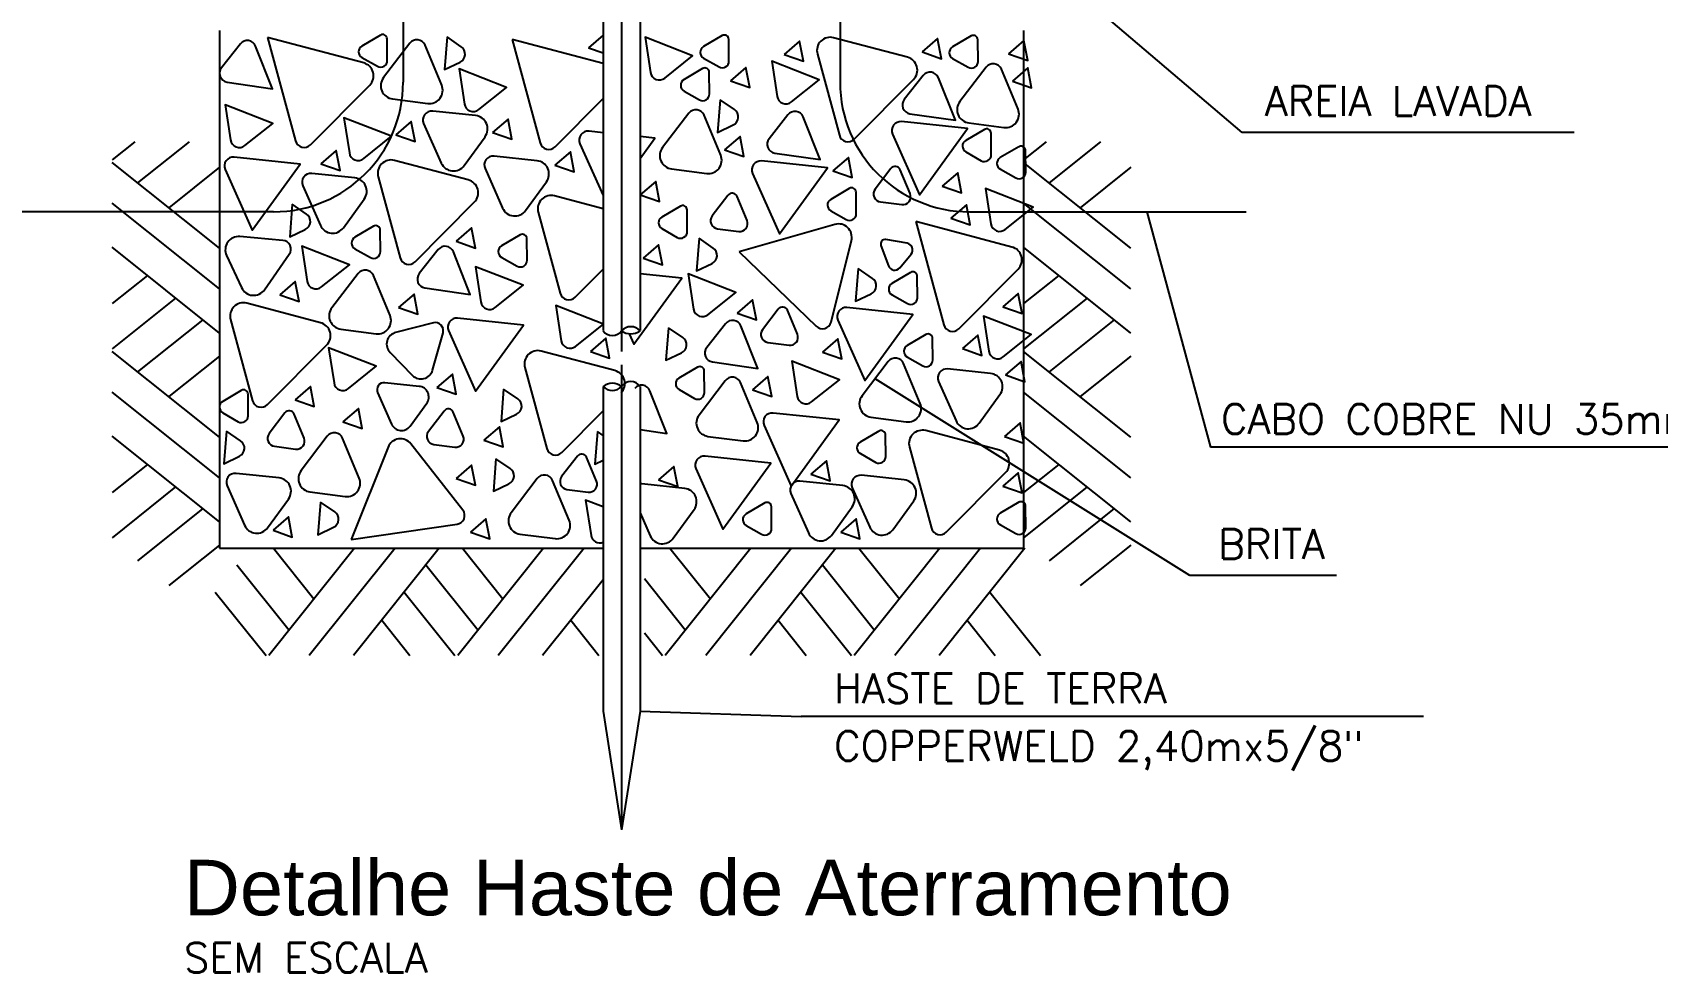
# Model space of a CAD drawing. Header units: millimetres. Extents: x 0 to 114, y 0 to 82.
# Drawn here: x 82.85 to 90.75, y 0.53 to 5.1 of the extents above; entities that cross this region are included whole.
import ezdxf

# ---------------------------------------------------------------- set-up
doc = ezdxf.new("R2010")
doc.units = ezdxf.units.MM
for name, color, linetype in [('3', 3, 'Continuous'), ('LEGENDA', 2, 'Continuous'), ('SOLID', 254, 'Continuous')]:
    doc.layers.add(name, color=color, linetype=linetype)
doc.styles.add('140-50', font='arial.ttf', dxfattribs={"height": 0.3})
doc.styles.add('60-125', font='romans.shx', dxfattribs={"height": 0.2})
doc.styles.add('60-50', font='romans.shx', dxfattribs={"height": 0.08})

# ---------------------------------------------------------------- blocks, each defined once
blk = doc.blocks.new('A$C05F867AE')
at = {"layer": '3', "color": 252}
for p, q in [((-1.9722, 2.7888), (-2.0638, 2.7156)), ((-1.7524, 2.7888), (-1.9609, 2.6222)), ((1.7206, 2.7888), (1.6289, 2.7156)), ((1.9404, 2.7888), (1.7318, 2.6222)), ((-1.6289, 2.3571), (-2.0638, 2.7044)), ((2.0638, 2.3571), (1.6289, 2.7044)), ((-1.6289, 2.6857), (-1.8347, 2.5214)), ((2.0638, 2.6857), (1.8581, 2.5214)), ((-1.6289, 2.1927), (-2.0638, 2.5401)), ((2.0638, 2.1927), (1.6289, 2.5401)), ((-1.6289, 2.0134), (-2.0638, 2.3608)), ((2.0638, 2.0134), (1.6289, 2.3608)), ((-1.9212, 2.2469), (-2.0638, 2.133)), ((1.7715, 2.2469), (1.6289, 2.133)), ((-1.8066, 2.1554), (-2.0638, 1.9499)), ((1.8861, 2.1554), (1.6289, 1.9499)), ((-1.6967, 2.0676), (-1.9609, 1.8566)), ((1.996, 2.0676), (1.7318, 1.8566)), ((-1.6289, 1.5914), (-2.0638, 1.9387)), ((-1.6289, 1.9201), (-1.8347, 1.7557)), ((2.0638, 1.5914), (1.6289, 1.9387)), ((2.0638, 1.9201), (1.8581, 1.7557)), ((-1.6289, 1.4271), (-2.0638, 1.7744)), ((2.0638, 1.4271), (1.6289, 1.7744)), ((-1.6289, 1.2478), (-2.0638, 1.5951)), ((2.0638, 1.2478), (1.6289, 1.5951)), ((-1.9212, 1.4812), (-2.0638, 1.3673)), ((1.7715, 1.4812), (1.6289, 1.3673)), ((-1.8066, 1.3897), (-2.0638, 1.1843)), ((1.8861, 1.3897), (1.6289, 1.1843)), ((-1.6967, 1.3019), (-1.9609, 1.0909)), ((1.996, 1.3019), (1.7318, 1.0909)), ((-1.6289, 1.1544), (-1.8347, 0.9901)), ((-1.082, 1.1418), (-1.4293, 0.7069)), ((-1.4106, 1.1418), (-1.2463, 0.936)), ((-0.9176, 1.1418), (-1.265, 0.7069)), ((-0.7383, 1.1418), (-1.0857, 0.7069)), ((-0.3163, 1.1418), (-0.6636, 0.7069)), ((-0.645, 1.1418), (-0.4806, 0.936)), ((-0.152, 1.1418), (-0.4993, 0.7069)), ((0.5244, 1.1418), (0.177, 0.7069)), ((0.1957, 1.1418), (0.3601, 0.936)), ((0.6887, 1.1418), (0.3414, 0.7069)), ((0.868, 1.1418), (0.5207, 0.7069)), ((1.2901, 1.1418), (0.9427, 0.7069)), ((0.9614, 1.1418), (1.1257, 0.936)), ((1.4544, 1.1418), (1.1071, 0.7069)), ((1.6337, 1.1418), (1.2863, 0.7069)), ((2.0638, 1.1544), (1.8581, 0.9901)), ((-1.5582, 1.074), (-1.3471, 0.8098)), ((-0.7925, 1.074), (-0.5815, 0.8098)), ((0.8139, 1.074), (1.0249, 0.8098)), ((-0.075, 1.0137), (-0.32, 0.7069)), ((0.0926, 1.0183), (0.2592, 0.8098)), ((-1.6459, 0.9641), (-1.4405, 0.7069)), ((-0.8803, 0.9641), (-0.6749, 0.7069)), ((0.7261, 0.9641), (0.9315, 0.7069)), ((1.4918, 0.9641), (1.6972, 0.7069)), ((-0.9718, 0.8495), (-0.8579, 0.7069)), ((-0.2061, 0.8495), (-0.0922, 0.7069)), ((0.0926, 0.7985), (0.1658, 0.7069)), ((0.6346, 0.8495), (0.7485, 0.7069)), ((1.4003, 0.8495), (1.5142, 0.7069))]:
    blk.add_line(p, q, dxfattribs=at)
at = {"layer": 'SOLID', "color": 252}
for p, q in [((0, 6.3273), (0, 1.9388)), ((-1.6289, 3.2391), (-1.6289, 1.1418)), ((1.6289, 3.2391), (1.6289, 1.1418)), ((0, 1.8845), (0, 0)), ((2.3019, 1.031), (1.0276, 1.8285)), ((-1.6289, 1.1418), (-0.075, 1.1418)), ((0.075, 1.1418), (1.6289, 1.1418)), ((2.8972, 1.031), (2.3019, 1.031))]:
    blk.add_line(p, q, dxfattribs=at)
at = {"layer": 'SOLID', "color": 254, "linetype": 'Continuous'}
for p, q in [((-0.075, 5.8659), (-0.075, 2.0231)), ((0.075, 5.8659), (0.075, 2.0231)), ((-0.075, 1.7969), (-0.075, 0.4817)), ((0.075, 1.7969), (0.075, 0.4817)), ((-0.075, 0.4817), (0, 0)), ((0.075, 0.4817), (0, 0))]:
    blk.add_line(p, q, dxfattribs=at)
at = {"layer": 'SOLID', "color": 255}
for p, q in [((-0.885, 5.411), (-0.885, 3.0296)), ((0.885, 5.411), (0.885, 3.0296)), ((-1.41, 2.5046), (-2.5304, 2.5046)), ((1.41, 2.5046), (2.5304, 2.5046))]:
    blk.add_line(p, q, dxfattribs=at)
at = {"layer": 'SOLID', "color": 8}
for p, q in [((2.5142, 2.8265), (1.2632, 3.8904)), ((3.8588, 2.8265), (2.5142, 2.8265)), ((2.1278, 2.5046), (2.3857, 1.5508)), ((4.7575, 1.5508), (2.3857, 1.5508)), ((0.075, 0.4817), (0.7275, 0.4593)), ((3.2493, 0.4593), (0.7275, 0.4593))]:
    blk.add_line(p, q, dxfattribs=at)
at = {"layer": 'SOLID', "color": 252}
for points in [[(-1.5444, 3.1853), (-1.6209, 3.0883, 0.57735), (-1.5979, 3.0304), (-1.4139, 3.0036), (-1.4827, 3.1762, 0.57735)], [(-1.4341, 3.2109), (-1.3205, 2.7919, 0.57735), (-1.2603, 2.7759), (-1.0201, 3.0174, 0.57735), (-1.0446, 3.1077)], [(-0.977, 3.221), (-1.0524, 3.1765, 0.57735), (-1.052, 3.1298), (-0.9894, 3.0943, 0.57735), (-0.9491, 3.1181), (-0.9499, 3.2056, 0.57735)], [(-0.858, 3.1875), (-0.9642, 3.0483, 0.57735), (-0.9282, 2.962), (-0.7855, 2.9436, 0.57735), (-0.7288, 3.0179), (-0.7962, 3.1795, 0.57735)], [(-0.7069, 3.2132), (-0.7175, 3.0813), (-0.6542, 3.1113, 0.57735), (-0.6493, 3.1735)], [(0.1752, 3.0468), (0.288, 3.1371), (0.0953, 3.2124), (0.1171, 3.0695, 0.57735)], [(0.4072, 3.2185), (0.3317, 3.1741, 0.57735), (0.3321, 3.1274), (0.3948, 3.0919, 0.57735), (0.435, 3.1157), (0.4343, 3.2032, 0.57735)], [(0.7933, 3.1439), (0.8823, 2.8152, 0.57735), (0.9426, 2.7992), (1.1827, 3.0407, 0.57735), (1.1583, 3.131), (0.8592, 3.2102, 0.57735)], [(1.4162, 3.2171), (1.3408, 3.1727, 0.57735), (1.3412, 3.1259), (1.4038, 3.0905, 0.57735), (1.4441, 3.1142), (1.4434, 3.2017, 0.57735)], [(0.688, 2.9497), (0.8008, 3.04), (0.6082, 3.1153), (0.6299, 2.9724, 0.57735)], [(1.4769, 3.0904), (1.3707, 2.9512, 0.57735), (1.4067, 2.8649), (1.5494, 2.8465, 0.57735), (1.6062, 2.9208), (1.5388, 3.0824, 0.57735)], [(-0.5786, 2.9186), (-0.4657, 3.0089), (-0.6584, 3.0842), (-0.6366, 2.9413, 0.57735)], [(0.3284, 3.085), (0.253, 3.0406, 0.57735), (0.2534, 2.9938), (0.316, 2.9584, 0.57735), (0.3563, 2.9821), (0.3555, 3.0697, 0.57735)], [(1.2218, 3.0571), (1.1453, 2.9602, 0.57735), (1.1684, 2.9022), (1.3523, 2.8754), (1.2835, 3.0481, 0.57735)], [(-1.526, 2.773), (-1.4131, 2.8632), (-1.6058, 2.9385), (-1.584, 2.7957, 0.57735)], [(-0.8019, 2.8623), (-0.7307, 2.7023, 0.57735), (-0.6377, 2.6925), (-0.5531, 2.8089, 0.57735), (-0.5911, 2.8943), (-0.7652, 2.9127, 0.57735)], [(0.2726, 2.904), (0.1663, 2.7648, 0.57735), (0.2023, 2.6785), (0.345, 2.6601, 0.57735), (0.4018, 2.7344), (0.3344, 2.896, 0.57735)], [(0.3993, 2.9583), (0.3888, 2.8264), (0.452, 2.8565, 0.57735), (0.457, 2.9186)], [(0.674, 2.8979), (0.5975, 2.8009, 0.57735), (0.6205, 2.743), (0.8045, 2.7162), (0.7357, 2.8889, 0.57735)], [(-1.0448, 2.7206), (-0.9319, 2.8108), (-1.1246, 2.8861), (-1.1029, 2.7433, 0.57735)], [(1.098, 2.8196), (1.2071, 2.5741), (1.4018, 2.8418), (1.1347, 2.87, 0.57735)], [(1.4698, 2.8384), (1.3944, 2.794, 0.57735), (1.3948, 2.7472), (1.4574, 2.7118, 0.57735), (1.4977, 2.7355), (1.4969, 2.823, 0.57735)], [(1.6097, 2.7685), (1.5342, 2.7241, 0.57735), (1.5346, 2.6773), (1.5973, 2.6419, 0.57735), (1.6375, 2.6656), (1.6368, 2.7531, 0.57735)], [(-1.6061, 2.6759), (-1.4969, 2.4304), (-1.3023, 2.6981), (-1.5694, 2.7263, 0.57735)], [(-0.9861, 2.6468), (-0.8971, 2.3181, 0.57735), (-0.8368, 2.3021), (-0.5967, 2.5436, 0.57735), (-0.6211, 2.6339), (-0.9202, 2.7131, 0.57735)], [(-0.5532, 2.6798), (-0.4821, 2.5198, 0.57735), (-0.3891, 2.51), (-0.3044, 2.6263, 0.57735), (-0.3424, 2.7118), (-0.5165, 2.7302, 0.57735)], [(0.5308, 2.6603), (0.6399, 2.4149), (0.8345, 2.6825), (0.5674, 2.7108, 0.57735)], [(-1.2914, 2.6098), (-1.2203, 2.4499, 0.57735), (-1.1272, 2.44), (-1.0426, 2.5564, 0.57735), (-1.0806, 2.6419), (-1.2547, 2.6603, 0.57735)], [(1.0915, 2.6801), (1.0277, 2.5966, 0.57735), (1.0493, 2.5448), (1.135, 2.5338, 0.57735), (1.169, 2.5784), (1.1286, 2.6753, 0.57735)], [(0.431, 2.5714), (0.3673, 2.4879, 0.57735), (0.3889, 2.4361), (0.4745, 2.425, 0.57735), (0.5085, 2.4696), (0.4681, 2.5666, 0.57735)], [(0.9228, 2.5996), (0.8474, 2.5552, 0.57735), (0.8478, 2.5084), (0.9104, 2.473, 0.57735), (0.9507, 2.4967), (0.9499, 2.5842, 0.57735)], [(1.5544, 2.4332), (1.6672, 2.5234), (1.4746, 2.5987), (1.4963, 2.4559, 0.57735)], [(-1.3339, 2.5355), (-1.3444, 2.4035), (-1.2812, 2.4336, 0.57735), (-1.2762, 2.4957)], [(0.2382, 2.5277), (0.1628, 2.4833, 0.57735), (0.1632, 2.4365), (0.2258, 2.4011, 0.57735), (0.2661, 2.4248), (0.2653, 2.5123, 0.57735)], [(-1.005, 2.4461), (-1.0805, 2.4017, 0.57735), (-1.0801, 2.355), (-1.0174, 2.3195, 0.57735), (-0.9771, 2.3433), (-0.9779, 2.4308, 0.57735)], [(0.4766, 2.3426), (0.7887, 2.0409, 0.57735), (0.8486, 2.0581), (0.9312, 2.3885, 0.57735), (0.864, 2.4535)], [(1.1923, 2.4652), (1.3058, 2.0462, 0.57735), (1.3661, 2.0303), (1.6062, 2.2717, 0.57735), (1.5818, 2.362)], [(-1.3722, 2.389), (-1.5466, 2.4045, 0.57735), (-1.6004, 2.328), (-1.5398, 2.1975, 0.57735), (-1.4466, 2.1892), (-1.346, 2.3324, 0.57735)], [(-0.4106, 2.4112), (-0.486, 2.3668, 0.57735), (-0.4856, 2.32), (-0.423, 2.2846, 0.57735), (-0.3827, 2.3083), (-0.3835, 2.3958, 0.57735)], [(0.3138, 2.3977), (0.3032, 2.2657), (0.3665, 2.2958, 0.57735), (0.3714, 2.3579)], [(1.0508, 2.3683), (1.081, 2.2861, 0.57735), (1.1271, 2.2782), (1.1732, 2.3334, 0.57735), (1.157, 2.3773), (1.0708, 2.3922, 0.57735)], [(-1.2157, 2.2002), (-1.1029, 2.2904), (-1.2955, 2.3657), (-1.2738, 2.2229, 0.57735)], [(-0.7432, 2.3514), (-0.8198, 2.2545, 0.57735), (-0.7967, 2.1966), (-0.6128, 2.1697), (-0.6815, 2.3424, 0.57735)], [(-1.0672, 2.2547), (-1.1734, 2.1156, 0.57735), (-1.1374, 2.0292), (-0.9947, 2.0108, 0.57735), (-0.938, 2.0852), (-1.0054, 2.2467, 0.57735)], [(-0.5119, 2.1166), (-0.3991, 2.2069), (-0.5917, 2.2822), (-0.57, 2.1393, 0.57735)], [(0.35, 2.0875), (0.4628, 2.1778), (0.2702, 2.2531), (0.2919, 2.1102, 0.57735)], [(0.9588, 2.2748), (0.9482, 2.1429), (1.0115, 2.1729, 0.57735), (1.0165, 2.2351)], [(1.1709, 2.2591), (1.0955, 2.2147, 0.57735), (1.0959, 2.1679), (1.1585, 2.1325, 0.57735), (1.1988, 2.1562), (1.198, 2.2437, 0.57735)], [(-1.5844, 2.0681), (-1.4954, 1.7394, 0.57735), (-1.4351, 1.7235), (-1.195, 1.9649, 0.57735), (-1.2194, 2.0552), (-1.5185, 2.1344, 0.57735)], [(-0.1862, 1.9594), (-0.0733, 2.0496), (-0.266, 2.1249), (-0.2442, 1.9821, 0.57735)], [(0.6349, 2.1104), (0.5712, 2.0269, 0.57735), (0.5928, 1.9751), (0.6784, 1.964, 0.57735), (0.7125, 2.0086), (0.6721, 2.1056, 0.57735)], [(0.8765, 2.0661), (0.9857, 1.8207), (1.1803, 2.0883), (0.9132, 2.1166, 0.57735)], [(-0.7625, 2.0547), (-0.9152, 2.0157, 0.57735), (-0.9379, 1.9346), (-0.8473, 1.842, 0.57735), (-0.7658, 1.8629), (-0.7233, 2.0146, 0.57735)], [(-0.7008, 2.0234), (-0.5917, 1.778), (-0.397, 2.0456), (-0.6642, 2.0738, 0.57735)], [(0.4215, 2.0512), (0.345, 1.9543, 0.57735), (0.368, 1.8964), (0.5519, 1.8695), (0.4832, 2.0422, 0.57735)], [(1.5466, 1.9167), (1.6595, 2.0069), (1.4668, 2.0822), (1.4885, 1.9394, 0.57735)], [(0.1905, 2.035), (0.1799, 1.9031), (0.2431, 1.9332, 0.57735), (0.2481, 1.9953)], [(1.2328, 2.0073), (1.1574, 1.9629, 0.57735), (1.1578, 1.9161), (1.2204, 1.8807, 0.57735), (1.2607, 1.9044), (1.2599, 1.9919, 0.57735)], [(-1.1069, 1.7885), (-0.9941, 1.8787), (-1.1867, 1.9541), (-1.165, 1.8112, 0.57735)], [(1.0807, 1.8981), (0.9744, 1.7589, 0.57735), (1.0104, 1.6726), (1.1532, 1.6542, 0.57735), (1.2099, 1.7285), (1.1425, 1.8901, 0.57735)], [(0.3081, 1.8752), (0.2327, 1.8308, 0.57735), (0.2331, 1.7841), (0.2957, 1.7486, 0.57735), (0.336, 1.7724), (0.3353, 1.8599, 0.57735)], [(0.7696, 1.7341), (0.8824, 1.8244), (0.6898, 1.8997), (0.7115, 1.7568, 0.57735)], [(1.2845, 1.8176), (1.3556, 1.6576, 0.57735), (1.4486, 1.6478), (1.5332, 1.7641, 0.57735), (1.4953, 1.8496), (1.3211, 1.868, 0.57735)], [(-1.5405, 1.7809), (-1.6159, 1.7365, 0.57735), (-1.6155, 1.6897), (-1.5529, 1.6543, 0.57735), (-1.5126, 1.678), (-1.5133, 1.7656, 0.57735)], [(-0.9883, 1.7719), (-0.9314, 1.6439, 0.57735), (-0.857, 1.636), (-0.7893, 1.7291, 0.57735), (-0.8197, 1.7975), (-0.959, 1.8122, 0.57735)], [(-0.4778, 1.7865), (-0.4883, 1.6545), (-0.4251, 1.6846, 0.57735), (-0.4201, 1.7468)], [(0.4202, 1.8204), (0.314, 1.6813, 0.57735), (0.35, 1.5949), (0.4927, 1.5765, 0.57735), (0.5494, 1.6509), (0.482, 1.8124, 0.57735)], [(-1.3639, 1.6898), (-1.4277, 1.6063, 0.57735), (-1.4061, 1.5545), (-1.3204, 1.5434, 0.57735), (-1.2864, 1.588), (-1.3268, 1.685, 0.57735)], [(-0.719, 1.6975), (-0.7827, 1.614, 0.57735), (-0.7611, 1.5623), (-0.6755, 1.5512, 0.57735), (-0.6415, 1.5958), (-0.6819, 1.6928, 0.57735)], [(0.5774, 1.6389), (0.6865, 1.3935), (0.8812, 1.6611), (0.614, 1.6894, 0.57735)], [(-1.6008, 1.6161), (-1.6114, 1.4841), (-1.5481, 1.5142, 0.57735), (-1.5432, 1.5764)], [(-1.1921, 1.5952), (-1.2984, 1.456, 0.57735), (-1.2624, 1.3697), (-1.1196, 1.3513, 0.57735), (-1.0629, 1.4256), (-1.1303, 1.5872, 0.57735)], [(-1.0961, 1.1771), (-0.6664, 1.2385, 0.57735), (-0.6431, 1.2964), (-0.8534, 1.5643, 0.57735), (-0.946, 1.551)], [(1.0425, 1.6161), (0.967, 1.5717, 0.57735), (0.9674, 1.5249), (1.03, 1.4895, 0.57735), (1.0703, 1.5132), (1.0696, 1.6008, 0.57735)], [(1.1662, 1.5516), (1.2553, 1.2229, 0.57735), (1.3156, 1.2069), (1.5557, 1.4484, 0.57735), (1.5313, 1.5387), (1.2322, 1.6179, 0.57735)], [(-0.179, 1.515), (-0.2427, 1.4315, 0.57735), (-0.2211, 1.3797), (-0.1355, 1.3687, 0.57735), (-0.1014, 1.4133), (-0.1419, 1.5102, 0.57735)], [(0.3015, 1.4642), (0.4107, 1.2187), (0.6053, 1.4864), (0.3382, 1.5146, 0.57735)], [(-0.5088, 1.5044), (-0.5193, 1.3725), (-0.4561, 1.4025, 0.57735), (-0.4511, 1.4647)], [(-1.5983, 1.3943), (-1.5272, 1.2343, 0.57735), (-1.4342, 1.2245), (-1.3495, 1.3408, 0.57735), (-1.3875, 1.4263), (-1.5616, 1.4447, 0.57735)], [(-0.3413, 1.4243), (-0.4475, 1.2851, 0.57735), (-0.4115, 1.1988), (-0.2688, 1.1804, 0.57735), (-0.212, 1.2547), (-0.2795, 1.4163, 0.57735)], [(0.6859, 1.3633), (0.7571, 1.2034, 0.57735), (0.8501, 1.1935), (0.9347, 1.3099, 0.57735), (0.8967, 1.3954), (0.7226, 1.4138, 0.57735)], [(0.9348, 1.3865), (1.0059, 1.2265, 0.57735), (1.0989, 1.2167), (1.1836, 1.3331, 0.57735), (1.1456, 1.4185), (0.9715, 1.4369, 0.57735)], [(-1.2198, 1.3282), (-1.2304, 1.1963), (-1.1672, 1.2263, 0.57735), (-1.1622, 1.2885)], [(0.5799, 1.3248), (0.5044, 1.2804, 0.57735), (0.5048, 1.2337), (0.5675, 1.1982, 0.57735), (0.6078, 1.2219), (0.607, 1.3095, 0.57735)], [(1.6097, 1.3277), (1.5342, 1.2832, 0.57735), (1.5346, 1.2365), (1.5973, 1.201, 0.57735), (1.6375, 1.2248), (1.6368, 1.3123, 0.57735)]]:
    blk.add_lwpolyline(points, format="xyb", close=True, dxfattribs=at)
for points in [[(-0.075, 3.1055), (-0.4433, 3.2031)], [(-0.075, 3.2206), (-0.1341, 3.1696)], [(-0.1341, 3.1696), (-0.075, 3.149)], [(-0.1686, 2.7807), (-0.075, 2.5703)], [(-0.075, 1.5988), (-0.098, 1.6146)]]:
    blk.add_lwpolyline(points, dxfattribs=at)
for points in [[(-0.4433, 3.2031), (-0.3298, 2.7841, 0.57735), (-0.2696, 2.7682), (-0.075, 2.9638, 0.57735)], [(-0.075, 2.8251), (-0.1319, 2.8312, 0.57735), (-0.1686, 2.7807)], [(0.075, 2.7201), (0.1352, 2.8029), (0.075, 2.8093, 0.57735)], [(-0.075, 2.5174), (-0.2713, 2.5694, 0.57735), (-0.3373, 2.5031)], [(-0.3373, 2.5031), (-0.2482, 2.1744, 0.57735), (-0.188, 2.1584), (-0.075, 2.272, 0.57735)], [(0.0305, 2.0107), (0.0493, 1.9683), (0.244, 2.2359), (0.075, 2.2538, 0.57735)], [(-0.0022, 1.7707, 0.57735), (-0.0267, 1.861), (-0.3257, 1.9403, 0.57735), (-0.3917, 1.8739)], [(-0.3917, 1.8739), (-0.3026, 1.5452, 0.57735), (-0.2424, 1.5293), (-0.075, 1.6976, 0.57735)], [(0.075, 1.6225), (0.1837, 1.6066), (0.1149, 1.7793, 0.57735), (0.0532, 1.7883)], [(-0.098, 1.6146), (-0.1085, 1.4826), (-0.075, 1.4986, 0.57735)], [(0.075, 1.2843), (0.1162, 1.1916, 0.57735), (0.2092, 1.1817), (0.2939, 1.2981, 0.57735), (0.2559, 1.3836), (0.0818, 1.402, 0.047232), (0.075, 1.402)], [(-0.075, 1.309), (-0.1455, 1.3365), (-0.1238, 1.1937, 0.481694), (-0.075, 1.1656)]]:
    blk.add_lwpolyline(points, format="xyb", dxfattribs=at)
for points in [[(0.6587, 3.1426), (0.7369, 3.1154), (0.7213, 3.1966)], [(1.218, 3.1523), (1.2961, 3.1251), (1.2806, 3.2064)], [(1.5676, 3.1445), (1.6458, 3.1173), (1.6302, 3.1986)], [(0.4409, 3.0357), (0.5191, 3.0086), (0.5035, 3.0898)], [(1.5834, 3.0338), (1.6615, 3.0066), (1.646, 3.0879)], [(-0.915, 2.8165), (-0.8368, 2.7893), (-0.8524, 2.8706)], [(-0.5226, 2.826), (-0.4444, 2.7989), (-0.46, 2.8801)], [(0.4176, 2.7561), (0.4958, 2.729), (0.4802, 2.8102)], [(-1.2186, 2.6993), (-1.1404, 2.6721), (-1.156, 2.7534)], [(-0.2701, 2.694), (-0.1919, 2.6668), (-0.2074, 2.7481)], [(0.8566, 2.6707), (0.9348, 2.6435), (0.9192, 2.7248)], [(1.2995, 2.6085), (1.3777, 2.5814), (1.3621, 2.6626)], [(0.0757, 2.5736), (0.1539, 2.5464), (0.1383, 2.6277)], [(1.3347, 2.4784), (1.4129, 2.4513), (1.3973, 2.5325)], [(-0.6702, 2.3851), (-0.5921, 2.3579), (-0.6076, 2.4392)], [(0.0874, 2.3173), (0.1655, 2.2901), (0.15, 2.3714)], [(-1.3849, 2.1678), (-1.3067, 2.1406), (-1.3223, 2.2218)], [(1.5443, 2.1192), (1.6225, 2.092), (1.6069, 2.1733)], [(-0.9033, 2.1171), (-0.8252, 2.0899), (-0.8407, 2.1712)], [(0.4683, 2.094), (0.5465, 2.0668), (0.531, 2.1481)], [(-0.1263, 1.9385), (-0.0482, 1.9113), (-0.0637, 1.9926)], [(0.8141, 1.9365), (0.8923, 1.9094), (0.8767, 1.9906)], [(1.3814, 1.9503), (1.4595, 1.9231), (1.444, 2.0044)], [(-0.7479, 1.793), (-0.6698, 1.7658), (-0.6853, 1.8471)], [(1.556, 1.8435), (1.6341, 1.8163), (1.6186, 1.8976)], [(-1.3229, 1.7425), (-1.2448, 1.7153), (-1.2603, 1.7966)], [(0.5303, 1.7831), (0.6084, 1.7559), (0.5929, 1.8372)], [(-1.1287, 1.6532), (-1.0505, 1.626), (-1.0661, 1.7073)], [(1.5521, 1.5949), (1.6302, 1.5677), (1.6147, 1.649)], [(-0.5576, 1.5794), (-0.4794, 1.5522), (-0.4949, 1.6335)], [(-0.6702, 1.424), (-0.5921, 1.3969), (-0.6076, 1.4781)], [(0.1498, 1.4182), (0.2279, 1.391), (0.2124, 1.4723)], [(0.7675, 1.4415), (0.8457, 1.4143), (0.8301, 1.4956)], [(1.5443, 1.393), (1.6225, 1.3658), (1.6069, 1.447)], [(-1.4121, 1.2142), (-1.3339, 1.187), (-1.3495, 1.2683)], [(-0.6119, 1.2065), (-0.5338, 1.1794), (-0.5493, 1.2606)], [(0.8877, 1.2065), (0.9659, 1.1794), (0.9503, 1.2606)]]:
    blk.add_lwpolyline(points, close=True, dxfattribs=at)
at = {"layer": 'SOLID', "color": 255}
for centre, start, end in [((-1.41, 3.0296), 270, 0), ((1.41, 3.0296), 180, 270)]:
    blk.add_arc(centre, 0.525, start, end, dxfattribs=at)
at = {"layer": 'SOLID', "color": 254, "linetype": 'Continuous'}
for centre, radius, start, end in [((-0.0375, 2.0489), 0.0456, 214.61951, 325.38049), ((0.0375, 1.9869), 0.0521, 43.91844, 136.08156), ((0.0375, 2.0716), 0.0614, 232.33256, 307.66744), ((-0.0375, 1.7483), 0.0614, 52.33256, 127.66744), ((-0.0375, 1.833), 0.0521, 223.91844, 316.08156), ((0.0375, 1.771), 0.0456, 34.61951, 145.38049)]:
    blk.add_arc(centre, radius, start, end, dxfattribs=at)
at = {"layer": 'LEGENDA', "color": 7}
for s, height, style, p in [('Detalhe Haste de Aterramento', 0.225, '140-50', (-1.7732, -0.346)), ('SEM ESCALA', 0.12, '60-50', (-1.7732, -0.5777))]:
    blk.add_text(s, height=height, dxfattribs=dict(at, style=style)).set_placement(p)
at = {"layer": 'SOLID', "color": 7, "style": '60-125'}
for s, p in [('AREIA LAVADA', (2.6063, 2.8938)), ('CABO COBRE NU 35mm²', (2.4285, 1.6049)), ('BRITA', (2.4174, 1.0983)), ('HASTE DE TERRA', (0.8612, 0.5143)), ('COPPERWELD 2,40mx5/8"', (0.8612, 0.2806))]:
    blk.add_text(s, height=0.12, dxfattribs=at).set_placement(p)

msp = doc.modelspace()

# ---------------------------------------------------------------- block references
at = {"color": 7, "xscale": 1.199999999999999, "yscale": 1.199999999999999, "zscale": 1.199999999999999}
msp.add_blockref('A$C05F867AE', (85.7126, 1.2243), dxfattribs=at)

doc.saveas('drawing.dxf')
